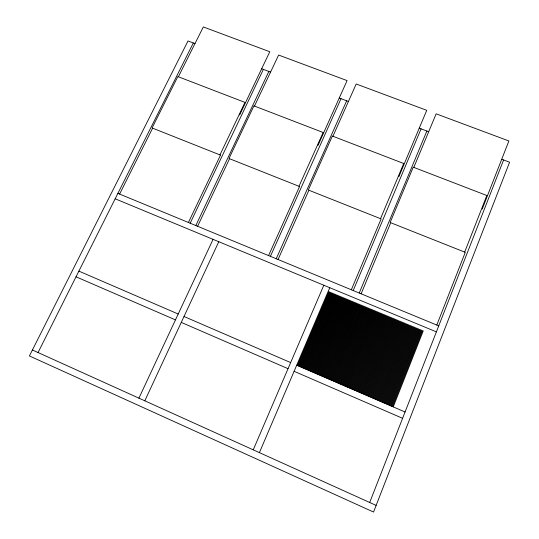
<?xml version="1.0" encoding="UTF-8"?>
<svg xmlns="http://www.w3.org/2000/svg" width="539" height="539" viewBox="0 0 539 539"><rect width="100%" height="100%" fill="white"/><g stroke="black" fill="none" stroke-linecap="round" stroke-linejoin="round"><path stroke-width="0.81" d="M369.693 502.483L503.594 159.962M464.672 252.09L486.838 195.502L413.231 167.171L390.155 222.499M436.799 325.057L465.278 252.333L390.748 222.735L361.117 293.802M482.243 209.004L508.883 140.975L436.152 113.83L413.817 167.393M392.453 406.547L422.502 330.488M393.241 406.891L423.277 330.811M386.167 403.832L416.317 327.921M386.955 404.176L417.085 328.244M387.736 404.513L417.86 328.561M388.525 404.85L418.635 328.884M389.306 405.193L419.409 329.201M390.095 405.53L420.177 329.524M390.883 405.867L420.952 329.848M391.664 406.211L421.727 330.164M380.682 401.467L410.913 325.677M381.464 401.804L411.688 326.001M382.252 402.141L412.456 326.317M383.034 402.478L413.224 326.641M383.815 402.822L413.999 326.957M384.603 403.159L414.774 327.281M385.385 403.495L415.542 327.597M374.43 398.766L404.755 323.124M375.211 399.103L405.523 323.44M375.993 399.439L406.291 323.764M376.774 399.776L407.066 324.08M377.556 400.113L407.834 324.404M378.338 400.45L408.602 324.721M379.119 400.787L409.37 325.037M379.901 401.131L410.145 325.361M368.966 396.408L399.379 320.894M369.747 396.744L400.147 321.21M370.522 397.081L400.915 321.527M371.304 397.418L401.683 321.85M372.085 397.755L402.451 322.167M372.867 398.092L403.219 322.484M373.648 398.429L403.987 322.807M362.74 393.713L393.248 318.347M363.515 394.049L394.016 318.664M364.297 394.386L394.777 318.98M365.071 394.723L395.545 319.297M365.853 395.06L396.313 319.62M366.628 395.397L397.075 319.937M367.409 395.734L397.843 320.254M368.184 396.071L398.611 320.57M356.522 391.031L387.13 315.807M357.303 391.368L387.891 316.123M358.078 391.698L388.659 316.44M358.853 392.035L389.421 316.757M359.628 392.372L390.189 317.073M360.409 392.709L390.95 317.39M361.184 393.046L391.718 317.714M361.959 393.376L392.48 318.03M351.098 388.686L381.787 313.59M351.873 389.023L382.549 313.907M352.647 389.36L383.317 314.224M353.422 389.69L384.078 314.54M354.197 390.027L384.839 314.857M354.972 390.364L385.601 315.174M355.747 390.694L386.369 315.49M344.913 386.018L375.696 311.064M345.688 386.348L376.458 311.38M346.462 386.685L377.219 311.69M347.231 387.015L377.98 312.007M348.005 387.352L378.742 312.324M348.78 387.682L379.503 312.64M349.555 388.019L380.264 312.957M350.33 388.356L381.026 313.274M339.516 383.687L370.381 308.854M340.284 384.017L371.142 309.17M341.059 384.347L371.897 309.487M341.827 384.684L372.658 309.797M342.602 385.014L373.419 310.114M343.37 385.351L374.181 310.43M344.145 385.681L374.935 310.747M333.358 381.026L364.317 306.334M334.126 381.356L365.071 306.651M334.894 381.686L365.833 306.967M335.662 382.023L366.587 307.277M336.437 382.353L367.349 307.594M337.205 382.683L368.103 307.91M337.973 383.02L368.865 308.227M338.741 383.35L369.619 308.537M327.213 378.371L358.267 303.828M327.981 378.701L359.021 304.137M328.75 379.032L359.776 304.454M329.518 379.368L360.53 304.764M330.286 379.699L361.292 305.081M331.054 380.029L362.046 305.397M331.822 380.359L362.801 305.707M332.59 380.689L363.555 306.024M321.85 376.054L352.984 301.631M322.618 376.384L353.739 301.948M323.38 376.714L354.494 302.258M324.148 377.044L355.248 302.574M359.23 293.021L426.875 131.031M324.916 377.374L356.003 302.884M325.677 377.711L356.757 303.201M326.445 378.041L357.512 303.511M380.521 218.672L403.718 163.506L332.361 136.044L308.321 190.004M315.733 373.412L346.961 299.132M351.34 289.766L381.113 218.908L308.901 190.233L278.057 259.502M398.86 176.671L426.747 110.327L356.198 83.996L332.927 136.266M316.494 373.743L347.709 299.441M317.262 374.073L348.464 299.758M318.023 374.403L349.218 300.068M353.213 290.541L421.067 128.841M318.792 374.733L349.966 300.385M319.553 375.063L350.721 300.695M320.321 375.393L351.475 301.005M321.082 375.723L352.23 301.321M309.629 370.778L340.951 296.639M310.397 371.108L341.699 296.949M311.158 371.432L342.447 297.258M311.919 371.762L343.202 297.575M312.681 372.092L343.949 297.885M313.442 372.422L344.704 298.195M314.203 372.752L345.452 298.505M314.971 373.082L346.206 298.822M303.545 368.15L334.955 294.146M304.306 368.474L335.703 294.456M305.067 368.804L336.451 294.772M305.822 369.134L337.198 295.082M306.583 369.464L337.946 295.392M307.345 369.788L338.701 295.702M308.106 370.118L339.449 296.012M308.867 370.448L340.197 296.329M298.229 365.853L329.713 291.976M298.99 366.176L330.461 292.286M299.745 366.507L331.209 292.596M300.506 366.837L331.957 292.906M301.267 367.16L332.704 293.216M302.022 367.49L333.452 293.526M302.783 367.82L334.2 293.836M259.407 452.625L329.78 287.705M297.467 365.523L328.972 291.666M253.242 449.836L323.818 285.239M276.231 258.747L346.665 100.786M270.403 256.342L341.032 98.664M298.99 186.299L323.137 132.493L253.93 105.86L229.001 158.5M268.584 255.587L299.563 186.521L229.56 158.722L197.591 226.272M318.037 145.335L347.076 80.594L278.629 55.052L254.482 106.068M144.809 400.814L218.78 241.721M138.921 398.146L213.067 239.356M195.825 225.545L268.853 71.444M188.414 222.486L220.512 155.131L152.618 128.167L119.604 194.067M239.66 114.942L269.776 51.744L203.324 26.95L178.369 76.774M190.173 223.213L263.382 69.383M219.952 154.909L244.982 102.41L177.83 76.565L152.079 127.959M38.047 352.54L193.326 42.965M194.99 43.592L188.017 40.964L29.409 355.942L373.547 512.05L509.591 162.219L501.728 159.254M261.678 68.743L270.565 72.091M339.274 97.997L348.43 101.453M419.248 128.154L428.694 131.718M117.893 193.36L438.739 325.859M115.164 198.797L436.388 331.869M78.889 271.117L178.207 314.015M184.008 316.514L290.656 362.579M296.713 365.199L405.065 411.998M76.039 276.803L175.465 319.89M181.266 322.403L288.042 368.676M294.105 371.304L402.599 418.311M32.407 349.993L376.134 505.4"/></g></svg>
